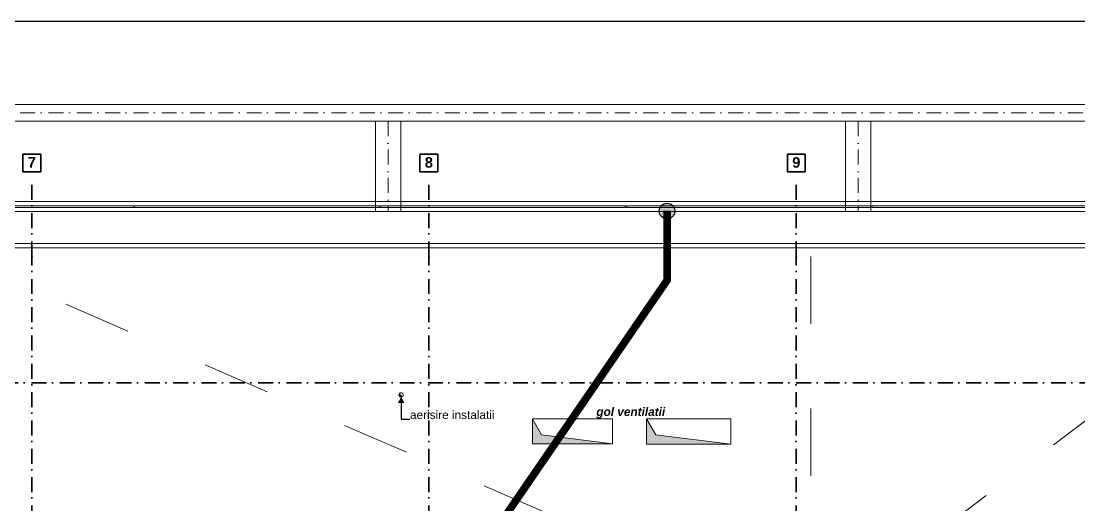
# Model space of a CAD drawing. Header units: millimetres. Extents: x 1322820 to 1391563, y 1051909 to 1098256.
# Drawn here: x 1356902 to 1369423, y 1092527 to 1098256 of the extents above; entities that cross this region are included whole.
import ezdxf
from ezdxf.enums import TextEntityAlignment as Align

# ---------------------------------------------------------------- set-up
doc = ezdxf.new("R2010")
doc.units = ezdxf.units.MM
doc.header["$MEASUREMENT"] = 0
doc.set_wipeout_variables(frame=1)
for name, pattern in [('AStair_dashed', [1800, 800, -1000]), ('Dot & Dashed', [335.138881, 176.388884, -88.194442, 0, -70.555556]), ('Wipeout_Contour', [1000, 0, -1000])]:
    doc.linetypes.add(name, pattern=pattern)
doc.layers.get('0').update_dxf_attribs({"true_color": 0x787878})
for name, color, linetype, lineweight, true_color in [('arhitectura - adnotatii_Pen_No__1', 7, 'Continuous', 13, 0x787878), ('arhitectura - decoratii fatada_Pen_No__21', 7, 'Continuous', 20, 0x787878), ('instalatii - echipamente_Pen_No__21', 7, 'Continuous', 20, 0x787878), ('instalatii - echipamente_Pen_No__244', 7, 'Continuous', 13, 0x787878), ('New_arhitectura - axe_Pen_No__201', 7, 'Continuous', 35, 0x787878), ('New_arhitectura - copertina_Pen_No__1', 7, 'Continuous', 13, 0x787878), ('New_arhitectura - desen 2D_Pen_No__2', 7, 'Continuous', 13, 0x787878), ('New_arhitectura - ghena_Pen_No__1', 7, 'Continuous', 13, 0x787878), ('New_arhitectura - sort tabla_Pen_No__21', 7, 'Continuous', 20, 0x787878), ('New_rezistenta - atic_Pen_No__1', 7, 'Continuous', 13, 0x787878)]:
    doc.layers.add(name, color=color, linetype=linetype, lineweight=lineweight, true_color=true_color)
for name, color, linetype, true_color in [('arhitectura - decoratii fatada', 7, 'Continuous', 0x787878), ('New_arhitectura - axe', 7, 'Continuous', 0x787878), ('New_arhitectura - ghena', 7, 'Continuous', 0x787878), ('New_arhitectura - sort tabla', 7, 'Continuous', 0x787878), ('New_rezistenta - atic', 7, 'Continuous', 0x787878)]:
    doc.layers.add(name, color=color, linetype=linetype, true_color=true_color)
doc.layers.add('Circuite', color=7, linetype='Continuous', lineweight=25)
doc.layers.add('circuite iluminat vitali', color=1, linetype='Continuous')
doc.layers.add('circuite prize vitali', color=1, linetype='Continuous')
doc.styles.add('GENERATED_STYLE_1', font='arialbd.ttf')
doc.styles.add('GENERATED_STYLE_2', font='arial.ttf')
doc.styles.add('GENERATED_STYLE_4', font='arialbi.ttf')
doc.dimstyles.new('GENERATED_STYLE__2', dxfattribs={"dimtxt": 0.18, "dimasz": 76, "dimexe": 0.18, "dimexo": 0.0625, "dimgap": 0.09, "dimtad": 0, "dimtih": 1, "dimtoh": 1, "dimdec": 4, "dimzin": 0, "dimdsep": 46, "dimcen": 0.09, "dimadec": 0, "dimazin": 0, "dimtfac": 1, "dimtdec": 4, "dimtmove": 0, "dimatfit": 3, "dimldrblk": 'ARROWHEAD_16', "dimfxl": 1, "dimtolj": 1, "dimtzin": 0, "dimarcsym": 0})
pattern_1 = [(0, (1356235.236, 1078942.57), (0, 30), [])]

# ---------------------------------------------------------------- blocks, each defined once
blk = doc.blocks.new('HEA Beam 23')
at = {"layer": 'New_arhitectura - copertina_Pen_No__1', "color": 7, "linetype": 'Continuous', "lineweight": 13}
for p, q in [((600, 150), (0, 150)), ((0, 150), (0, 0)), ((1200, 150), (600, 150)), ((1200, 0), (1200, 150)), ((0, 0), (0, -150)), ((1200, -150), (1200, 0)), ((0, -150), (600, -150)), ((600, -150), (1200, -150))]:
    blk.add_line(p, q, dxfattribs=at)
at = {"layer": 'New_arhitectura - copertina_Pen_No__1', "color": 7, "linetype": 'Dot & Dashed', "lineweight": 13}
blk.add_line((0, 0), (1200, 0), dxfattribs=at)
blk = doc.blocks.new('Slab_1_1', base_point=(1346479, 1090721))
at = {"layer": 'New_arhitectura - sort tabla_Pen_No__21', "color": 7, "linetype": 'Continuous', "lineweight": 20, "flags": 128}
blk.add_lwpolyline([(1346479, 1090721), (1326679, 1090721), (1326679, 1075929), (1355429, 1075929), (1355429, 1056171), (1372849, 1056171), (1372849, 1096121), (1355279, 1096121), (1355279, 1089269), (1355829, 1089269), (1355829, 1095571), (1372229, 1095571), (1372229, 1056721), (1355979, 1056721), (1355979, 1076471), (1327229, 1076471), (1327229, 1090171), (1346479, 1090171)], close=True, dxfattribs=at)
blk = doc.blocks.new('Wall_25_1', base_point=(1372279, 1095621))
at = {"color": 254, "linetype": 'Wipeout_Contour', "lineweight": 0, "ltscale": 6999185.453671255}
blk.add_wipeout([(1355429, 1096001), (1355429, 1095971), (1372629, 1095971), (1372629, 1096001)], dxfattribs=at).dxf.layer = 'New_rezistenta - atic'
at = {"color": 254, "linetype": 'Wipeout_Contour', "lineweight": 0, "ltscale": 6999021.837871188}
blk.add_wipeout([(1355529, 1095971), (1355529, 1095871), (1372529, 1095871), (1372529, 1095971)], dxfattribs=at).dxf.layer = 'New_rezistenta - atic'
at = {"layer": 'New_rezistenta - atic_Pen_No__1', "color": 7, "linetype": 'Continuous', "lineweight": 13, "flags": 128}
blk.add_lwpolyline([(1372629, 1096001), (1355399, 1096001)], dxfattribs=at)
at = {"color": 254, "linetype": 'Wipeout_Contour', "lineweight": 0, "ltscale": 6998581.55510468}
blk.add_wipeout([(1355779, 1095871), (1355779, 1095621), (1372279, 1095621), (1372279, 1095871)], dxfattribs=at).dxf.layer = 'New_rezistenta - atic'
at = {"layer": 'New_rezistenta - atic_Pen_No__1', "color": 7, "linetype": 'Continuous', "lineweight": 13, "flags": 128}
blk.add_lwpolyline([(1355779, 1095621), (1372279, 1095621)], dxfattribs=at)
blk = doc.blocks.new('Wall_95_1', base_point=(1369877, 1096071))
at = {"layer": 'arhitectura - decoratii fatada', "linetype": 'Continuous', "lineweight": 0, "true_color": 0x000000}
h = blk.add_hatch(dxfattribs=at)
h.set_pattern_fill('PLYWOOD_0001', color=18, style=0, pattern_type=2)
h.set_pattern_definition(pattern_1)
h.paths.add_polyline_path([(1369877, 1096071), (1366975, 1096071), (1366975, 1096051), (1369877, 1096051)])
at = {"layer": 'arhitectura - decoratii fatada_Pen_No__21', "color": 7, "linetype": 'Continuous', "lineweight": 20, "flags": 128}
for points in [[(1369877, 1096071), (1366975, 1096071)], [(1366975, 1096071), (1366975, 1096051)], [(1366975, 1096051), (1369877, 1096051)], [(1369877, 1096051), (1369877, 1096071)]]:
    blk.add_lwpolyline(points, dxfattribs=at)
blk = doc.blocks.new('Wall_96_1', base_point=(1366965, 1096071))
at = {"layer": 'arhitectura - decoratii fatada', "linetype": 'Continuous', "lineweight": 0, "true_color": 0x000000}
h = blk.add_hatch(dxfattribs=at)
h.set_pattern_fill('PLYWOOD_0001', color=18, style=0, pattern_type=2)
h.set_pattern_definition(pattern_1)
h.paths.add_polyline_path([(1366965, 1096071), (1364064, 1096071), (1364064, 1096051), (1366965, 1096051)])
at = {"layer": 'arhitectura - decoratii fatada_Pen_No__21', "color": 7, "linetype": 'Continuous', "lineweight": 20, "flags": 128}
for points in [[(1366965, 1096071), (1364064, 1096071)], [(1364064, 1096071), (1364064, 1096051)], [(1364064, 1096051), (1366965, 1096051)], [(1366965, 1096051), (1366965, 1096071)]]:
    blk.add_lwpolyline(points, dxfattribs=at)
blk = doc.blocks.new('Wall_97_1', base_point=(1364054, 1096071))
at = {"layer": 'arhitectura - decoratii fatada', "linetype": 'Continuous', "lineweight": 0, "true_color": 0x000000}
h = blk.add_hatch(dxfattribs=at)
h.set_pattern_fill('PLYWOOD_0001', color=18, style=0, pattern_type=2)
h.set_pattern_definition(pattern_1)
h.paths.add_polyline_path([(1364054, 1096071), (1361152, 1096071), (1361152, 1096051), (1364054, 1096051)])
at = {"layer": 'arhitectura - decoratii fatada_Pen_No__21', "color": 7, "linetype": 'Continuous', "lineweight": 20, "flags": 128}
for points in [[(1364054, 1096071), (1361152, 1096071)], [(1361152, 1096071), (1361152, 1096051)], [(1361152, 1096051), (1364054, 1096051)], [(1364054, 1096051), (1364054, 1096071)]]:
    blk.add_lwpolyline(points, dxfattribs=at)
blk = doc.blocks.new('Wall_104_1', base_point=(1361142, 1096071))
at = {"layer": 'arhitectura - decoratii fatada', "linetype": 'Continuous', "lineweight": 0, "true_color": 0x000000}
h = blk.add_hatch(dxfattribs=at)
h.set_pattern_fill('PLYWOOD_0001', color=18, style=0, pattern_type=2)
h.set_pattern_definition(pattern_1)
h.paths.add_polyline_path([(1361142, 1096071), (1358240, 1096071), (1358240, 1096051), (1361142, 1096051)])
at = {"layer": 'arhitectura - decoratii fatada_Pen_No__21', "color": 7, "linetype": 'Continuous', "lineweight": 20, "flags": 128}
for points in [[(1361142, 1096071), (1358240, 1096071)], [(1358240, 1096071), (1358240, 1096051)], [(1358240, 1096051), (1361142, 1096051)], [(1361142, 1096051), (1361142, 1096071)]]:
    blk.add_lwpolyline(points, dxfattribs=at)
blk = doc.blocks.new('Wall_105_1', base_point=(1358230, 1096071))
at = {"layer": 'arhitectura - decoratii fatada', "linetype": 'Continuous', "lineweight": 0, "true_color": 0x000000}
h = blk.add_hatch(dxfattribs=at)
h.set_pattern_fill('PLYWOOD_0001', color=18, style=0, pattern_type=2)
h.set_pattern_definition(pattern_1)
h.paths.add_polyline_path([(1355349, 1096051), (1358230, 1096051), (1358230, 1096071), (1355349, 1096071)])
at = {"layer": 'arhitectura - decoratii fatada_Pen_No__21', "color": 7, "linetype": 'Continuous', "lineweight": 20, "flags": 128}
for points in [[(1358230, 1096071), (1355349, 1096071)], [(1355349, 1096051), (1358230, 1096051)], [(1358230, 1096071), (1358230, 1096051)]]:
    blk.add_lwpolyline(points, dxfattribs=at)
blk = doc.blocks.new('UAP Beam 23')
at = {"layer": 'New_arhitectura - copertina_Pen_No__1', "color": 7, "linetype": 'Continuous', "lineweight": 13}
for p, q in [((9800, 100), (-100, 100)), ((19700, 100), (9800, 100)), ((100, -100), (9800, -100)), ((9800, -100), (19500, -100))]:
    blk.add_line(p, q, dxfattribs=at)
at = {"layer": 'New_arhitectura - copertina_Pen_No__1', "color": 7, "linetype": 'Dot & Dashed', "lineweight": 13}
blk.add_line((0, 0), (19600, 0), dxfattribs=at)
blk = doc.blocks.new('Floor Opening Symbol 22_8')
at = {"layer": 'New_arhitectura - ghena', "linetype": 'Continuous', "lineweight": 0, "true_color": 0x000000}
blk.add_hatch(color=18, dxfattribs=at).paths.add_polyline_path([(0, 0), (295, 0), (295, 950), (188, 107)])
at = {"layer": 'New_arhitectura - ghena_Pen_No__1', "color": 7, "linetype": 'Continuous', "lineweight": 13, "flags": 128}
for points in [[(188, 107), (295, 950), (0, 950), (0, 0)], [(0, 0), (295, 0), (295, 950), (188, 107)]]:
    blk.add_lwpolyline(points, close=True, dxfattribs=at)
blk = doc.blocks.new('Floor Opening Symbol 22_3')
at = {"layer": 'New_arhitectura - ghena', "linetype": 'Continuous', "lineweight": 0, "true_color": 0x000000}
blk.add_hatch(color=18, dxfattribs=at).paths.add_polyline_path([(0, 0), (300, 0), (300, 1000), (189, 111)])
at = {"layer": 'New_arhitectura - ghena_Pen_No__1', "color": 7, "linetype": 'Continuous', "lineweight": 13, "flags": 128}
for points in [[(189, 111), (300, 1000), (0, 1000), (0, 0)], [(0, 0), (300, 0), (300, 1000), (189, 111)]]:
    blk.add_lwpolyline(points, close=True, dxfattribs=at)
blk = doc.blocks.new('ARROWHEAD_16')
at = {"linetype": 'Continuous', "lineweight": 0}
blk.add_hatch(color=0, dxfattribs=at).paths.add_polyline_path([(-0.9093, 0.525), (0, 0), (-0.9093, -0.525)])
at = {"color": 0, "linetype": 'Continuous', "lineweight": 0}
blk.add_line((0, 0), (-1, 0), dxfattribs=at)
blk = doc.blocks.new('Standard grid marker')
at = {"layer": 'New_arhitectura - axe_Pen_No__201', "linetype": 'Dot & Dashed', "lineweight": 35}
for p, q in [((1000, 0), (43350, 0)), ((43350, 0), (44350, 0))]:
    blk.add_line(p, q, dxfattribs=at)
at = {"layer": 'New_arhitectura - axe_Pen_No__201', "linetype": 'Continuous', "lineweight": 35}
for p, q in [((44562, 106), (44350, 106)), ((44350, 106), (44350, -106)), ((44562, -106), (44562, 106)), ((44350, -106), (44562, -106))]:
    blk.add_line(p, q, dxfattribs=at)
at = {"layer": 'New_arhitectura - axe_Pen_No__201', "linetype": 'Dot & Dashed', "lineweight": 35}
blk.add_point((43350, 0), dxfattribs=at)
blk.add_point((43350, 0), dxfattribs=at)
at = {"layer": 'New_arhitectura - axe_Pen_No__201', "lineweight": 35, "style": 'GENERATED_STYLE_1'}
for tag, p in [('AC_MarkerText_1_0', (-106, 7)), ('AC_MarkerText_1_1', (44456, 7))]:
    blk.add_attdef(tag, text='', height=125, rotation=270, dxfattribs=at).set_placement(p, align=Align.MIDDLE_CENTER)
blk = doc.blocks.new('Standard grid marker_2')
at = {"layer": 'New_arhitectura - axe_Pen_No__201', "linetype": 'Dot & Dashed', "lineweight": 35}
blk.add_line((1000, 0), (51603, 0), dxfattribs=at)
at = {"layer": 'New_arhitectura - axe_Pen_No__201', "lineweight": 35, "style": 'GENERATED_STYLE_1'}
for tag, p in [('AC_MarkerText_1_0', (-106, 7)), ('AC_MarkerText_1_1', (52709, 7))]:
    blk.add_attdef(tag, text='', height=125, rotation=180, dxfattribs=at).set_placement(p, align=Align.MIDDLE_CENTER)
blk = doc.blocks.new('terasa')
at = {"layer": 'instalatii - echipamente_Pen_No__244', "linetype": 'Continuous', "lineweight": 13}
blk.add_hatch(color=256, dxfattribs=at).paths.add_polyline_path([(1361417.589, 1093809.886), (1361383.032, 1093847.434, 0.414213562), (1361381.536, 1093811.381, 0.414213562)])
at = {"layer": 'instalatii - echipamente_Pen_No__21', "linetype": 'Continuous', "lineweight": 20}
blk.add_circle((1361400.454, 1093828.502), 25.515, dxfattribs=at)
at = {"layer": 'New_arhitectura - desen 2D_Pen_No__2', "linetype": 'AStair_dashed', "lineweight": 13}
for p, q in [((1355778.539, 1095620.6), (1366250.832, 1091069.561)), ((1366250.832, 1091069.561), (1366250.832, 1095620.6)), ((1366250.832, 1091069.561), (1372278.547, 1095620.6))]:
    blk.add_line(p, q, dxfattribs=at)
at = {"layer": 'New_arhitectura - axe', "linetype": 'Continuous', "lineweight": 13, "zscale": 1000, "rotation": 180}
blk.add_blockref('Standard grid marker_2', (1375634.605, 1093970.6), dxfattribs=at)
at = {"layer": 'New_arhitectura - copertina_Pen_No__1', "linetype": 'Continuous', "lineweight": 13, "xscale": -1, "zscale": 1000}
blk.add_blockref('UAP Beam 23', (1373828.547, 1097170.6), dxfattribs=at)
at = {"layer": 'New_arhitectura - copertina_Pen_No__1', "linetype": 'Continuous', "lineweight": 13, "xscale": -1, "zscale": 1000, "rotation": 90}
for p in [(1361245.208, 1097070.6), (1366811.877, 1097070.6)]:
    blk.add_blockref('HEA Beam 23', p, dxfattribs=at)
at = {"layer": 'New_arhitectura - ghena', "linetype": 'Continuous', "lineweight": 13, "zscale": 1000, "rotation": 270}
for name, p in [('Floor Opening Symbol 22_8', (1362953.539, 1093545.6)), ('Floor Opening Symbol 22_3', (1364303.539, 1093545.6))]:
    blk.add_blockref(name, p, dxfattribs=at)
at = {"layer": 'New_arhitectura - sort tabla', "linetype": 'Continuous', "lineweight": 20}
blk.add_blockref('Slab_1_1', (1346478.502, 1090720.6), dxfattribs=at)
at = {"layer": 'arhitectura - adnotatii_Pen_No__1', "linetype": 'Continuous', "lineweight": 13, "char_height": 100}
for s, insert, attachment_point, style in [('\\A1;aerisire instalatii', (1361504.859, 1093541.742), 7, 'GENERATED_STYLE_2'), ('\\A1;gol ventilatii', (1364118.697, 1093679.893), 2, 'GENERATED_STYLE_4')]:
    blk.add_mtext(s, dxfattribs=dict(at, insert=insert, attachment_point=attachment_point, style=style))
at = {"layer": 'arhitectura - adnotatii_Pen_No__1', "linetype": 'Continuous', "lineweight": 13, "annotation_type": 0, "has_hookline": 1, "hookline_direction": 0, "text_width": 987.04}
blk.add_leader([(1361400.454, 1093802.987), (1361400.454, 1093541.742), (1361504.769, 1093541.742)], dimstyle='GENERATED_STYLE__2', dxfattribs=at)
at = {"layer": 'New_rezistenta - atic', "lineweight": 20}
blk.add_blockref('Wall_25_1', (1372278.547, 1095620.6), dxfattribs=at)
at = {"layer": 'arhitectura - decoratii fatada', "lineweight": 20}
for name, p in [('Wall_105_1', (1358230.205, 1096070.6)), ('Wall_104_1', (1361141.872, 1096070.6)), ('Wall_97_1', (1364053.539, 1096070.6)), ('Wall_96_1', (1366965.205, 1096070.6)), ('Wall_95_1', (1369876.872, 1096070.6))]:
    blk.add_blockref(name, p, dxfattribs=at)
at = {"layer": 'New_arhitectura - axe', "linetype": 'Continuous', "lineweight": 13}
ref = blk.add_blockref('Standard grid marker', (1357028.539, 1052120.65), dxfattribs=dict(at, zscale=1000, rotation=90))
ref.add_attrib('AC_MarkerText_1_1', '7', dxfattribs={"layer": 'New_arhitectura - axe_Pen_No__201', "color": 1, "lineweight": 35, "height": 125, "rotation": 360, "style": 'GENERATED_STYLE_1'}).set_placement((1357028.539, 1096583.809), align=Align.MIDDLE_CENTER)
ref = blk.add_blockref('Standard grid marker', (1361728.517, 1052120.65), dxfattribs=dict(at, zscale=1000, rotation=90))
ref.add_attrib('AC_MarkerText_1_1', '8', dxfattribs={"layer": 'New_arhitectura - axe_Pen_No__201', "color": 1, "lineweight": 35, "height": 125, "rotation": 360, "style": 'GENERATED_STYLE_1'}).set_placement((1361728.517, 1096582.738), align=Align.MIDDLE_CENTER)
ref = blk.add_blockref('Standard grid marker', (1366078.539, 1052120.65), dxfattribs=dict(at, zscale=1000, rotation=90))
ref.add_attrib('AC_MarkerText_1_1', '9', dxfattribs={"layer": 'New_arhitectura - axe_Pen_No__201', "color": 1, "lineweight": 35, "height": 125, "rotation": 360, "style": 'GENERATED_STYLE_1'}).set_placement((1366078.539, 1096582.738), align=Align.MIDDLE_CENTER)

msp = doc.modelspace()

# ---------------------------------------------------------------- block references
msp.add_blockref('terasa', (0, 0))

# ---------------------------------------------------------------- next in the draw order: hatches: boundary and pattern name
at = {"layer": 'circuite iluminat vitali'}
h = msp.add_hatch(color=256, dxfattribs=at)
h.paths.add_polyline_path([(1364638, 1096034, -0.528515), (1364543, 1095913), (1364587, 1096014)])
h.paths.add_polyline_path([(1364638, 1096034), (1364587, 1096014), (1364613, 1096073, -0.127588)])
h.paths.add_polyline_path([(1364613, 1096073), (1364543, 1095913, -0.086363), (1364512, 1095921, -0.099878), (1364482, 1095942), (1364551, 1096099, -0.099878), (1364587, 1096091, -0.086363)])
h.paths.add_polyline_path([(1364551, 1096099), (1364482, 1095942, -0.664213)])

# ---------------------------------------------------------------- next in the draw order: linework, layer by layer
at = {"layer": 'Circuite'}
msp.add_lwpolyline([(1391546, 1055224), (1324044, 1055224), (1324044, 1098256), (1391546, 1098256)], close=True, dxfattribs=at)
at = {"layer": 'circuite iluminat vitali'}
msp.add_circle((1364549, 1096006), 92.7, dxfattribs=at)
at = {"layer": 'circuite prize vitali', "lineweight": 20, "const_width": 90}
msp.add_lwpolyline([(1362139, 1085501), (1361711, 1085851), (1361711, 1091050), (1364550, 1095189), (1364550, 1096011)], dxfattribs=at)
at = {"layer": 'circuite prize vitali', "linetype": 'Continuous', "flags": 128}
msp.add_lwpolyline([(1364522, 1095982, 0, 0, 0), (1364522, 1095982, 0, 0, 0), (1364522, 1095982, 0, 0, 0), (1363322, 1094780, 179, 0, 0), (1363021, 1094480, 0, 0, 0)], format="xyseb", dxfattribs=at)

doc.saveas('drawing.dxf')
